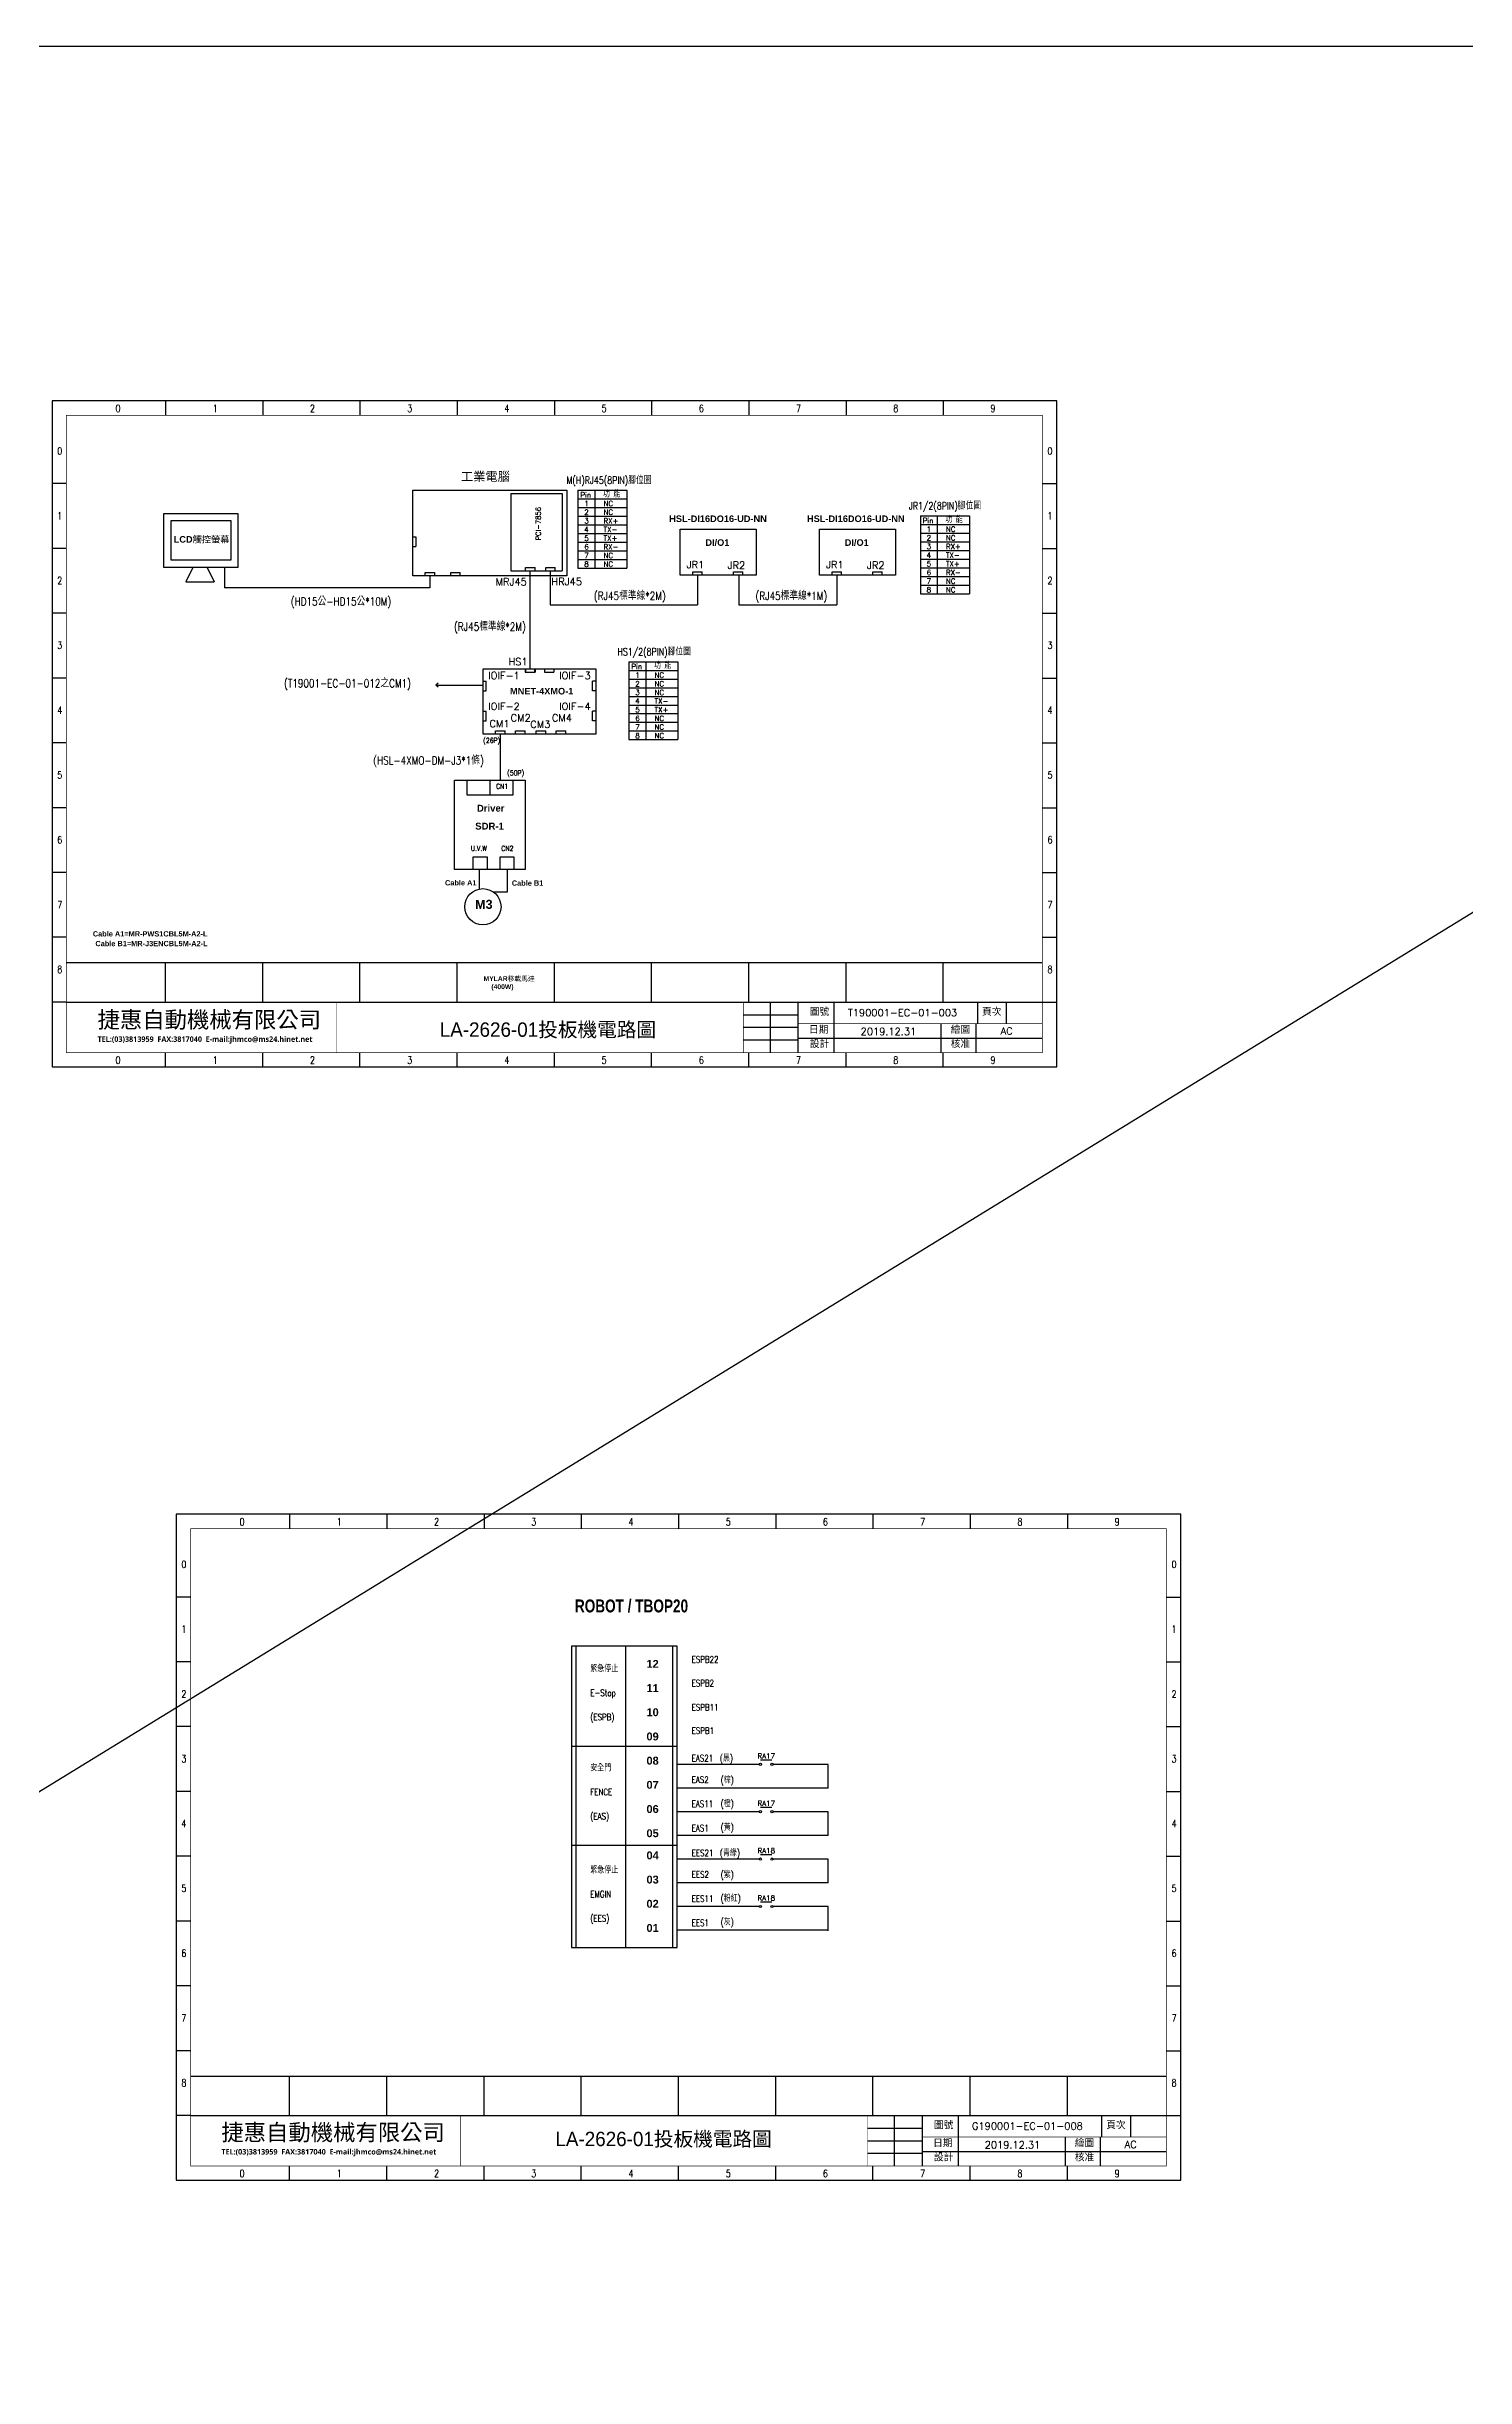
# Model space of a CAD drawing. Header units: millimetres. Extents: x -1721 to 4288, y -273 to 2028.
# Drawn here: x 3500 to 3894, y 499 to 1146 of the extents above; entities that cross this region are included whole.
import ezdxf
from ezdxf.enums import TextEntityAlignment as Align

# ---------------------------------------------------------------- set-up
doc = ezdxf.new("R2010")
doc.units = ezdxf.units.MM
doc.header["$LTSCALE"] = 5
doc.header["$MEASUREMENT"] = 0
doc.layers.get('0').update_dxf_attribs({"linetype": 'CONTINUOUS'})
for name, color, linetype in [('AIR', 7, 'CONTINUOUS'), ('圖框', 7, 'CONTINUOUS'), ('文字', 4, 'CONTINUOUS')]:
    doc.layers.add(name, color=color, linetype=linetype)
doc.styles.add('chinese', font='simplex.shx', dxfattribs={"height": 2, "bigfont": 'chineset.shx'})
doc.styles.add('DAYUM', font='complex', dxfattribs={"bigfont": 'dayum'})
doc.styles.add('DAYUS', font='romanc.shx', dxfattribs={"height": 25, "bigfont": 'dayus.shx'})
doc.styles.add('ROMANS', font='romans', dxfattribs={"height": 2})
doc.styles.add('sim', font='simplex.shx', dxfattribs={"width": 0.8, "bigfont": 'chineset.shx'})
doc.styles.get("Standard").update_dxf_attribs({"font": 'arialbd.ttf', "height": 15})
doc.styles.add('新細明體', font='', dxfattribs={"height": 2})
doc.styles.add('線號', font='simplex.shx', dxfattribs={"height": 1.5, "bigfont": 'chineset.shx'})
doc.styles.get('新細明體').set_extended_font_data('新細明體')

msp = doc.modelspace()

# ---------------------------------------------------------------- linework, layer by layer
for p, q in [((4288.333, 1146.033), (2177.993, -148.663)), ((3647.865, 1022.826), (3661.473, 1022.826)), ((3647.865, 1022.826), (3647.865, 1001.208)), ((3652.535, 1022.826), (3652.535, 1001.208)), ((3661.473, 1022.826), (3661.473, 1001.208)), ((3629.271, 1021.895), (3643.451, 1021.895)), ((3629.271, 1021.895), (3629.271, 1000.441)), ((3643.451, 1021.895), (3643.451, 1000.441)), ((3647.865, 1020.424), (3661.473, 1020.424)), ((3647.865, 1018.022), (3661.473, 1018.022)), ((3601.982, 1009.87), (3602.884, 1009.87)), ((3602.884, 1009.87), (3602.884, 1007.218)), ((3647.865, 1015.62), (3661.473, 1015.62)), ((3647.865, 1013.218), (3661.473, 1013.218)), ((3647.865, 1010.816), (3661.473, 1010.816)), ((3676.297, 1012.002), (3697.379, 1012.002)), ((3697.379, 1012.002), (3697.379, 999.255)), ((3714.994, 1012.002), (3736.076, 1012.002)), ((3736.076, 1012.002), (3736.076, 999.255)), ((3742.953, 1015.703), (3756.561, 1015.703)), ((3742.953, 1015.703), (3742.953, 994.085)), ((3742.953, 1013.301), (3756.561, 1013.301)), ((3742.953, 1010.899), (3756.561, 1010.899)), ((3747.624, 1015.703), (3747.624, 994.085)), ((3756.561, 1015.703), (3756.561, 994.085)), ((3601.982, 1007.218), (3602.884, 1007.218)), ((3647.865, 1008.414), (3661.473, 1008.414)), ((3647.865, 1006.012), (3661.473, 1006.012)), ((3647.865, 1003.61), (3661.473, 1003.61)), ((3742.953, 1008.497), (3756.561, 1008.497)), ((3742.953, 1006.095), (3756.561, 1006.095)), ((3742.953, 1003.693), (3756.561, 1003.693)), ((3540.907, 1001.373), (3538.983, 997.359)), ((3538.983, 997.359), (3546.806, 997.359)), ((3544.882, 1001.373), (3546.806, 997.359)), ((3549.694, 1001.373), (3549.694, 995.706)), ((3605.432, 999.093), (3605.432, 999.995)), ((3605.432, 999.995), (3608.084, 999.995)), ((3608.084, 999.093), (3608.084, 999.995)), ((3612.523, 999.093), (3612.523, 999.995)), ((3612.523, 999.995), (3615.175, 999.995)), ((3615.175, 999.093), (3615.175, 999.995)), ((3629.271, 1000.441), (3643.451, 1000.441)), ((3633.293, 1000.452), (3633.293, 1001.353)), ((3633.293, 1001.353), (3635.946, 1001.353)), ((3635.946, 1000.452), (3635.946, 1001.353)), ((3638.931, 1000.452), (3638.931, 1001.353)), ((3638.931, 1001.353), (3641.583, 1001.353)), ((3641.583, 1000.452), (3641.583, 1001.353)), ((3647.865, 1001.208), (3661.473, 1001.208)), ((3679.747, 999.255), (3679.747, 1000.157)), ((3679.747, 1000.157), (3682.399, 1000.157)), ((3682.399, 999.255), (3682.399, 1000.157)), ((3691.046, 999.255), (3691.046, 1000.157)), ((3691.046, 1000.157), (3693.698, 1000.157)), ((3693.698, 999.255), (3693.698, 1000.157)), ((3718.444, 999.255), (3718.444, 1000.157)), ((3718.444, 1000.157), (3721.096, 1000.157)), ((3721.096, 999.255), (3721.096, 1000.157)), ((3729.743, 999.255), (3729.743, 1000.157)), ((3729.743, 1000.157), (3732.395, 1000.157)), ((3732.395, 999.255), (3732.395, 1000.157)), ((3742.953, 1001.291), (3756.561, 1001.291)), ((3742.953, 998.889), (3756.561, 998.889)), ((3640.162, 991.001), (3681.073, 991.001)), ((3692.583, 991.001), (3719.77, 991.001)), ((3742.953, 996.487), (3756.561, 996.487)), ((3742.953, 994.085), (3756.561, 994.085)), ((3621.51, 973.18), (3652.809, 973.18)), ((3633.184, 973.166), (3633.184, 972.265)), ((3633.184, 972.265), (3635.837, 972.265)), ((3633.302, 973.166), (3633.302, 972.265)), ((3633.302, 972.265), (3635.955, 972.265)), ((3635.837, 973.166), (3635.837, 972.265)), ((3635.955, 973.166), (3635.955, 972.265)), ((3638.534, 973.166), (3638.534, 972.265)), ((3638.534, 972.265), (3641.187, 972.265)), ((3641.187, 973.166), (3641.187, 972.265)), ((3652.809, 973.18), (3652.809, 955.065)), ((3662.022, 975.178), (3675.63, 975.178)), ((3662.022, 975.178), (3662.022, 953.56)), ((3662.022, 972.776), (3675.63, 972.776)), ((3666.693, 975.178), (3666.693, 953.56)), ((3675.63, 975.178), (3675.63, 953.56)), ((3621.499, 969.797), (3622.4, 969.797)), ((3621.499, 967.145), (3622.4, 967.145)), ((3622.4, 967.145), (3622.4, 969.797)), ((3651.878, 967.145), (3651.878, 969.797)), ((3652.779, 969.797), (3651.878, 969.797)), ((3652.779, 967.145), (3651.878, 967.145)), ((3662.022, 970.374), (3675.63, 970.374)), ((3662.022, 967.972), (3675.63, 967.972)), ((3662.022, 965.57), (3675.63, 965.57)), ((3621.499, 961.43), (3622.4, 961.43)), ((3621.499, 958.777), (3622.4, 958.777)), ((3622.4, 958.777), (3622.4, 961.43)), ((3651.878, 958.777), (3651.878, 961.43)), ((3652.779, 961.43), (3651.878, 961.43)), ((3652.779, 958.777), (3651.878, 958.777)), ((3662.022, 963.168), (3675.63, 963.168)), ((3662.022, 960.766), (3675.63, 960.766)), ((3662.022, 958.364), (3675.63, 958.364)), ((3624.96, 955.065), (3624.96, 955.966)), ((3624.96, 955.966), (3627.612, 955.966)), ((3627.612, 955.065), (3627.612, 955.966)), ((3630.551, 955.065), (3630.551, 955.966)), ((3630.551, 955.966), (3633.203, 955.966)), ((3633.203, 955.065), (3633.203, 955.966)), ((3636.259, 955.065), (3636.259, 955.966)), ((3636.259, 955.966), (3638.911, 955.966)), ((3638.911, 955.065), (3638.911, 955.966)), ((3641.849, 955.065), (3641.849, 955.966)), ((3641.849, 955.966), (3644.502, 955.966)), ((3644.502, 955.065), (3644.502, 955.966)), ((3662.022, 955.962), (3675.63, 955.962)), ((3662.022, 953.56), (3675.63, 953.56)), ((3675.437, 701.77), (3646.077, 701.77)), ((3646.077, 701.77), (3646.077, 618.113)), ((3647.277, 701.77), (3647.277, 618.113)), ((3661.069, 701.77), (3661.069, 618.113)), ((3674.237, 618.113), (3674.237, 701.77)), ((3675.437, 618.113), (3675.437, 701.77)), ((3646.077, 674.03), (3675.437, 674.03)), ((3698.228, 668.918), (3675.528, 668.918)), ((3698.548, 670.243), (3701.749, 670.243)), ((3717.32, 668.918), (3702.069, 668.918)), ((3717.32, 662.341), (3717.32, 668.918)), ((3717.32, 662.341), (3717.32, 668.918)), ((3717.32, 662.341), (3675.528, 662.341)), ((3698.228, 655.764), (3675.53, 655.764)), ((3698.548, 657.089), (3701.749, 657.089)), ((3717.32, 655.764), (3702.069, 655.764)), ((3717.32, 650.066), (3717.32, 655.764)), ((3717.32, 649.187), (3717.32, 655.764)), ((3717.32, 649.187), (3675.532, 649.187)), ((3717.32, 649.187), (3717.32, 650.066)), ((3646.077, 646.471), (3675.437, 646.471)), ((3698.228, 642.61), (3675.532, 642.61)), ((3698.548, 643.935), (3701.749, 643.935)), ((3717.32, 642.61), (3702.069, 642.61)), ((3717.32, 636.033), (3717.32, 642.61)), ((3717.32, 636.033), (3675.532, 636.033)), ((3698.228, 629.456), (3675.533, 629.456)), ((3698.548, 630.781), (3701.749, 630.781)), ((3717.32, 629.456), (3702.069, 629.456)), ((3717.32, 622.673), (3717.32, 629.456)), ((3717.32, 622.879), (3675.535, 622.879)), ((3646.077, 618.113), (3675.437, 618.113))]:
    msp.add_line(p, q)
msp.add_lwpolyline([(4288.333, 1146.033), (2177.993, 1146.033), (2177.993, -148.663), (4288.333, -148.663)], close=True)
for centre in [(3698.548, 668.926), (3701.749, 668.926), (3698.548, 655.772), (3701.749, 655.772), (3698.548, 642.619), (3701.749, 642.619), (3698.548, 629.465), (3701.749, 629.465)]:
    msp.add_circle(centre, 0.32)
at = {"layer": 'AIR'}
for p, q in [((3606.758, 999.093), (3606.758, 995.706)), ((3634.524, 1000.441), (3634.524, 973.18)), ((3640.162, 1000.441), (3640.162, 991.001)), ((3681.073, 999.255), (3681.073, 991.001)), ((3692.583, 999.255), (3692.583, 991.001)), ((3719.77, 999.255), (3719.77, 991.001)), ((3606.758, 995.706), (3549.694, 995.706)), ((3621.422, 968.635), (3608.424, 968.635)), ((3608.431, 968.736), (3609.069, 969.335)), ((3608.431, 968.736), (3609.069, 968.196)), ((3626.286, 955.065), (3626.286, 942.269)), ((3617.011, 942.269), (3617.011, 938.259)), ((3623.393, 942.269), (3623.393, 938.259)), ((3629.859, 938.259), (3629.859, 942.269)), ((3617.011, 938.259), (3629.859, 938.259)), ((3618.808, 921.033), (3622.655, 921.033)), ((3618.808, 917.501), (3618.808, 921.033)), ((3622.655, 921.033), (3622.655, 917.501)), ((3626.219, 921.033), (3630.066, 921.033)), ((3626.219, 917.501), (3626.219, 921.033)), ((3630.066, 921.033), (3630.066, 917.501)), ((3620.431, 917.528), (3620.429, 912.05)), ((3628.247, 917.528), (3628.247, 911.229)), ((3628.247, 911.229), (3624.394, 911.233))]:
    msp.add_line(p, q, dxfattribs=at)
for points in [[(3601.982, 1022.87), (3644.8, 1022.87), (3644.8, 999.093), (3601.982, 999.093)], [(3532.882, 1016.37), (3553.42, 1016.37), (3553.42, 1001.373), (3532.882, 1001.373)], [(3613.574, 942.269), (3633.212, 942.269), (3633.212, 917.501), (3613.574, 917.501)]]:
    msp.add_lwpolyline(points, close=True, dxfattribs=at)
for points in [[(3532.882, 1016.37), (3551.42, 1016.37)], [(3534.882, 1016.37), (3553.42, 1016.37)], [(3534.882, 1014.37), (3551.42, 1014.37), (3551.42, 1003.373)], [(3534.882, 1003.373), (3534.882, 1014.37)], [(3551.42, 1003.373), (3534.882, 1003.373), (3534.882, 1014.37)], [(3551.42, 1014.37), (3551.42, 1003.373)], [(3697.379, 999.255), (3676.297, 999.255), (3676.297, 1012.002)], [(3736.076, 999.255), (3714.994, 999.255), (3714.994, 1012.002)], [(3652.809, 955.065), (3621.51, 955.065), (3621.51, 973.18)]]:
    msp.add_lwpolyline(points, dxfattribs=at)
msp.add_circle((3621.484, 907.144), 5.018, dxfattribs=at)
at = {"layer": '圖框'}
for p, q in [((3501.817, 1047.65), (3501.817, 862.65)), ((3780.817, 1047.65), (3501.817, 1047.65)), ((3533.317, 1047.65), (3533.317, 1043.65)), ((3560.317, 1047.65), (3560.317, 1043.65)), ((3587.317, 1047.65), (3587.317, 1043.65)), ((3614.317, 1047.65), (3614.317, 1043.65)), ((3641.317, 1047.65), (3641.317, 1043.65)), ((3668.317, 1047.65), (3668.317, 1043.65)), ((3695.317, 1047.65), (3695.317, 1043.65)), ((3722.317, 1047.65), (3722.317, 1043.65)), ((3749.317, 1047.65), (3749.317, 1043.65)), ((3780.817, 862.65), (3780.817, 1047.65)), ((3505.817, 1024.65), (3501.817, 1024.65)), ((3776.817, 1024.65), (3780.817, 1024.65)), ((3505.817, 1006.65), (3501.817, 1006.65)), ((3776.817, 1006.65), (3780.817, 1006.65)), ((3505.817, 988.65), (3501.817, 988.65)), ((3776.817, 988.65), (3780.817, 988.65)), ((3505.817, 970.65), (3501.817, 970.65)), ((3776.817, 970.65), (3780.817, 970.65)), ((3505.817, 952.65), (3501.817, 952.65)), ((3776.817, 952.65), (3780.817, 952.65)), ((3505.817, 934.65), (3501.817, 934.65)), ((3776.817, 934.65), (3780.817, 934.65)), ((3505.817, 916.65), (3501.817, 916.65)), ((3776.817, 916.65), (3780.817, 916.65)), ((3505.817, 898.65), (3501.817, 898.65)), ((3776.817, 898.65), (3780.817, 898.65)), ((3505.817, 891.612), (3776.817, 891.612)), ((3533.317, 880.612), (3533.317, 891.612)), ((3560.317, 880.612), (3560.317, 891.612)), ((3587.317, 880.65), (3587.317, 891.65)), ((3614.317, 880.612), (3614.317, 891.612)), ((3641.317, 880.612), (3641.317, 891.612)), ((3668.317, 880.612), (3668.317, 891.612)), ((3695.317, 880.612), (3695.317, 891.612)), ((3722.317, 880.612), (3722.317, 891.612)), ((3749.317, 880.612), (3749.317, 891.612)), ((3505.817, 880.65), (3501.817, 880.65)), ((3505.817, 880.65), (3776.817, 880.65)), ((3701.262, 880.65), (3701.262, 866.65)), ((3708.956, 880.65), (3708.956, 866.65)), ((3718.974, 880.65), (3718.974, 866.65)), ((3758.817, 880.65), (3758.817, 874.654)), ((3766.817, 880.65), (3766.817, 874.654)), ((3776.817, 880.65), (3780.817, 880.65)), ((3693.817, 877.15), (3708.956, 877.15)), ((3693.817, 873.65), (3708.956, 873.65)), ((3693.817, 870.15), (3708.956, 870.15)), ((3708.956, 870.654), (3776.817, 870.654)), ((3501.817, 862.65), (3780.817, 862.65)), ((3533.317, 862.65), (3533.317, 866.65)), ((3560.317, 862.65), (3560.317, 866.65)), ((3587.317, 862.65), (3587.317, 866.65)), ((3614.317, 862.65), (3614.317, 866.65)), ((3641.317, 862.65), (3641.317, 866.65)), ((3668.317, 862.65), (3668.317, 866.65)), ((3695.317, 862.65), (3695.317, 866.65)), ((3722.317, 862.65), (3722.317, 866.65)), ((3749.317, 862.65), (3749.317, 866.65)), ((3536.284, 738.417), (3536.284, 553.417)), ((3815.284, 738.417), (3536.284, 738.417)), ((3567.784, 738.417), (3567.784, 734.417)), ((3594.784, 738.417), (3594.784, 734.417)), ((3621.784, 738.417), (3621.784, 734.417)), ((3648.784, 738.417), (3648.784, 734.417)), ((3675.784, 738.417), (3675.784, 734.417)), ((3702.784, 738.417), (3702.784, 734.417)), ((3729.784, 738.417), (3729.784, 734.417)), ((3756.784, 738.417), (3756.784, 734.417)), ((3783.784, 738.417), (3783.784, 734.417)), ((3815.284, 553.417), (3815.284, 738.417)), ((3540.284, 715.417), (3536.284, 715.417)), ((3811.284, 715.417), (3815.284, 715.417)), ((3540.284, 697.417), (3536.284, 697.417)), ((3811.284, 697.417), (3815.284, 697.417)), ((3540.284, 679.417), (3536.284, 679.417)), ((3811.284, 679.417), (3815.284, 679.417)), ((3540.284, 661.417), (3536.284, 661.417)), ((3811.284, 661.417), (3815.284, 661.417)), ((3540.284, 643.417), (3536.284, 643.417)), ((3811.284, 643.417), (3815.284, 643.417)), ((3540.284, 625.417), (3536.284, 625.417)), ((3811.284, 625.417), (3815.284, 625.417)), ((3540.284, 607.417), (3536.284, 607.417)), ((3811.284, 607.417), (3815.284, 607.417)), ((3540.284, 589.417), (3536.284, 589.417)), ((3811.284, 589.417), (3815.284, 589.417)), ((3540.284, 582.38), (3811.284, 582.38)), ((3567.784, 571.38), (3567.784, 582.38)), ((3594.784, 571.38), (3594.784, 582.38)), ((3621.784, 571.417), (3621.784, 582.417)), ((3648.784, 571.38), (3648.784, 582.38)), ((3675.784, 571.38), (3675.784, 582.38)), ((3702.784, 571.38), (3702.784, 582.38)), ((3729.784, 571.38), (3729.784, 582.38)), ((3756.784, 571.38), (3756.784, 582.38)), ((3783.784, 571.38), (3783.784, 582.38)), ((3540.284, 571.417), (3536.284, 571.417)), ((3540.284, 571.417), (3811.284, 571.417)), ((3735.728, 571.417), (3735.728, 557.417)), ((3743.423, 571.417), (3743.423, 557.417)), ((3753.441, 571.417), (3753.441, 557.417)), ((3793.284, 571.417), (3793.284, 565.422)), ((3801.284, 571.417), (3801.284, 565.422)), ((3811.284, 571.417), (3815.284, 571.417)), ((3728.284, 567.917), (3743.423, 567.917)), ((3728.284, 564.417), (3743.423, 564.417)), ((3567.784, 553.417), (3567.784, 557.417)), ((3594.784, 553.417), (3594.784, 557.417)), ((3621.784, 553.417), (3621.784, 557.417)), ((3648.784, 553.417), (3648.784, 557.417)), ((3675.784, 553.417), (3675.784, 557.417)), ((3702.784, 553.417), (3702.784, 557.417)), ((3728.284, 560.917), (3743.423, 560.917)), ((3729.784, 553.417), (3729.784, 557.417)), ((3743.423, 561.422), (3811.284, 561.422)), ((3756.784, 553.417), (3756.784, 557.417)), ((3783.784, 553.417), (3783.784, 557.417)), ((3536.284, 553.417), (3815.284, 553.417))]:
    msp.add_line(p, q, dxfattribs=at)
at = {"layer": '圖框', "const_width": 0.2}
for points in [[(3505.817, 866.65), (3776.817, 866.65), (3776.817, 1043.65), (3505.817, 1043.65)], [(3505.817, 1043.65), (3776.817, 1043.65), (3776.817, 866.65), (3505.817, 866.65)], [(3540.284, 557.417), (3811.284, 557.417), (3811.284, 734.417), (3540.284, 734.417)], [(3540.284, 734.417), (3811.284, 734.417), (3811.284, 557.417), (3540.284, 557.417)]]:
    msp.add_lwpolyline(points, close=True, dxfattribs=at)
at = {"layer": '圖框'}
for points, const_width in [([(3505.817, 880.65), (3776.817, 880.65)], 0.2), ([(3580.817, 880.65), (3580.817, 866.65)], 0.15), ([(3693.817, 880.65), (3693.817, 866.65)], 0.15), ([(3708.956, 874.654), (3776.817, 874.654)], 0.15), ([(3540.284, 571.417), (3811.284, 571.417)], 0.2), ([(3615.284, 571.417), (3615.284, 557.417)], 0.15), ([(3728.284, 571.417), (3728.284, 557.417)], 0.15), ([(3743.423, 565.422), (3811.284, 565.422)], 0.15)]:
    msp.add_lwpolyline(points, dxfattribs=dict(at, const_width=const_width))
for points in [[(3748.668, 874.654), (3748.668, 866.65)], [(3758.4, 874.654), (3758.4, 866.65)], [(3783.134, 565.422), (3783.134, 557.417)], [(3792.867, 565.422), (3792.867, 557.417)]]:
    msp.add_lwpolyline(points, dxfattribs=at)

# ---------------------------------------------------------------- texts
at = {"style": 'DAYUS'}
msp.add_text('PCI-7856', height=1.3931, rotation=90, dxfattribs=at).set_placement((3637.535, 1008.858))
at = {"width": 0.75}
msp.add_text('ROBOT / TBOP20', height=3.6, dxfattribs=at).set_placement((3647.022, 711.15))
at = {"style": 'sim', "width": 0.8}
for s, p in [('緊急停止', (3651.277, 694.63)), ('ESPB22', (3679.439, 697.184)), ('E-Stop', (3651.277, 687.91)), ('ESPB2', (3679.439, 690.607)), ('(ESPB)', (3651.277, 681.19)), ('ESPB11', (3679.439, 683.887)), ('ESPB1', (3679.439, 677.407)), ('安全門', (3651.277, 667.071)), ('EAS21', (3679.439, 669.752)), ('(黑)', (3687.269, 669.752)), ('FENCE', (3651.277, 660.351)), ('EAS2', (3679.439, 663.785)), ('(棕)', (3687.474, 663.716)), ('(EAS)', (3651.277, 653.631)), ('EAS11', (3679.439, 657.065)), ('(橙)', (3687.476, 657.139)), ('EAS1', (3679.439, 650.345)), ('(黃)', (3687.478, 650.562)), ('EES21', (3679.442, 643.444)), ('(青綠)', (3687.273, 643.444)), ('緊急停止', (3651.277, 638.713)), ('EES2', (3679.442, 637.477)), ('(紫)', (3687.478, 637.408)), ('EMGIN', (3651.277, 631.993)), ('EES11', (3679.442, 630.757)), ('(粉紅)', (3687.479, 630.831)), ('(EES)', (3651.277, 625.273)), ('EES1', (3679.442, 624.037)), ('(灰)', (3687.481, 624.254))]:
    msp.add_text(s, height=1.8, dxfattribs=at).set_placement(p)
for s, p in [('12', (3666.9, 695.762)), ('11', (3666.9, 689.042)), ('10', (3666.9, 682.322)), ('09', (3666.9, 675.602)), ('08', (3666.9, 668.882)), ('07', (3666.9, 662.162)), ('06', (3666.9, 655.442)), ('05', (3666.9, 648.722)), ('04', (3666.904, 642.575)), ('03', (3666.904, 635.855)), ('02', (3666.904, 629.135)), ('01', (3666.904, 622.415))]:
    msp.add_text(s, height=2.184).set_placement(p)
at = {"style": 'DAYUM'}
for s, p in [('RA17', (3700.162, 671.282)), ('RA17', (3700.162, 658.128)), ('RA18', (3700.162, 644.974)), ('RA18', (3700.162, 631.82))]:
    msp.add_text(s, height=1.44, dxfattribs=at).set_placement(p, align=Align.MIDDLE)
at = {"attachment_point": 1, "style": '線號'}
for s, insert, char_height, width in [('{\\fMicrosoft JhengHei|b1|i0|c136|p34;\\H1.75x;\\C4;捷惠自動機械有限公司}', (3514.454, 878.048), 2.6, 60.81748), ('{\\fMicrosoft JhengHei|b1|i0|c136|p34;\\H1.5x;\\C4;TEL:(03)3813959  FAX:3817040  E-mail:jhmco@ms24.hinet.net}', (3514.454, 871.12), 1, 73.55296), ('{\\fMicrosoft JhengHei|b1|i0|c136|p34;\\H1.75x;\\C4;捷惠自動機械有限公司}', (3548.838, 569.018), 2.6, 60.81748), ('{\\fMicrosoft JhengHei|b1|i0|c136|p34;\\H1.5x;\\C4;TEL:(03)3813959  FAX:3817040  E-mail:jhmco@ms24.hinet.net}', (3548.838, 562.091), 1, 73.55296)]:
    msp.add_mtext(s, dxfattribs=dict(at, insert=insert, char_height=char_height, width=width))
at = {"layer": 'AIR'}
for s, height, p in [('工業電腦', 2.5, (3615.352, 1025.415)), ('LCD觸控螢幕', 1.8283, (3535.598, 1008.265)), ('HSL-DI16DO16-UD-NN', 1.8283, (3673.21, 1013.993)), ('HSL-DI16DO16-UD-NN', 1.8283, (3711.486, 1013.993)), ('DI/O1', 1.8283, (3683.255, 1007.378)), ('DI/O1', 1.8283, (3721.952, 1007.378)), ('MNET-4XMO-1', 1.8283, (3628.999, 966.103)), ('Driver', 1.8996, (3619.798, 933.558)), ('SDR-1', 1.8996, (3619.338, 928.575)), ('Cable A1', 1.4626, (3610.944, 913.059)), ('Cable B1', 1.4626, (3629.504, 912.988)), ('M3', 2.5, (3619.306, 906.56)), ('Cable A1=MR-PWS1CBL5M-A2-L', 1.46264, (3513.138, 898.883)), ('Cable B1=MR-J3ENCBL5M-A2-L', 1.46264, (3513.853, 896.182)), ('MYLAR移載馬達', 1.344, (3621.654, 886.513)), ('(400W)', 1.344, (3623.822, 884.257))]:
    msp.add_text(s, height=height, dxfattribs=at).set_placement(p)
at = {"layer": 'AIR', "style": 'sim', "width": 0.8}
for s, height, p in [('M(H)RJ45(8PIN)腳位圖', 2, (3644.683, 1024.605)), ('功 能', 1.7614, (3654.827, 1020.891)), ('JR1/2(8PIN)腳位圖', 2, (3739.771, 1017.482)), ('功 能', 1.7614, (3749.915, 1013.768)), ('(HD15公-HD15公*10M)', 2.24338, (3568.11, 990.805)), ('(RJ45標準線*2M)', 2.24338, (3652.297, 992.351)), ('(RJ45標準線*1M)', 2.24338, (3697.155, 992.351)), ('(RJ45標準線*2M)', 2.24338, (3613.438, 983.816)), ('HS1/2(8PIN)腳位圖', 2, (3658.84, 976.957)), ('功 能', 1.7614, (3668.984, 973.243)), ('(T19001-EC-01-012之CM1)', 2.24338, (3566.231, 968.075)), ('(26P)', 1.4, (3621.551, 952.628)), ('(HSL-4XMO-DM-J3*1條)', 2.24338, (3591.009, 946.65)), ('(50P)', 1.4, (3628.207, 943.608)), ('CN1', 1.4, (3625.136, 939.898)), ('U.V.W', 1.4, (3618.104, 922.64)), ('CN2', 1.4, (3626.591, 922.64))]:
    msp.add_text(s, height=height, dxfattribs=at).set_placement(p)
at = {"layer": 'AIR', "style": 'ROMANS'}
for s, height, p in [('Pin ', 1.4412, (3648.539, 1020.802)), ('2', 1.441, (3649.622, 1015.998)), ('1', 1.441, (3649.622, 1018.4)), ('NC', 1.4412, (3654.969, 1018.4)), ('NC', 1.4412, (3654.969, 1015.998)), ('3', 1.441, (3649.622, 1013.596)), ('4', 1.441, (3649.622, 1011.194)), ('5', 1.441, (3649.622, 1008.792)), ('TX-', 1.4412, (3654.969, 1011.194)), ('TX+', 1.4412, (3654.969, 1008.792)), ('RX+', 1.4412, (3654.969, 1013.596)), ('Pin ', 1.4412, (3743.627, 1013.678)), ('2', 1.441, (3744.71, 1008.874)), ('1', 1.441, (3744.71, 1011.276)), ('NC', 1.4412, (3750.057, 1011.276)), ('NC', 1.4412, (3750.057, 1008.874)), ('7', 1.441, (3649.622, 1003.988)), ('6', 1.441, (3649.622, 1006.39)), ('RX-', 1.4412, (3654.969, 1006.39)), ('NC', 1.4412, (3654.969, 1003.988)), ('3', 1.441, (3744.71, 1006.473)), ('4', 1.441, (3744.71, 1004.071)), ('TX-', 1.4412, (3750.057, 1004.071)), ('RX+', 1.4412, (3750.057, 1006.473)), ('MRJ45', 2, (3625.018, 996.398)), ('HRJ45', 2, (3640.491, 996.463)), ('8', 1.441, (3649.622, 1001.586)), ('NC', 1.4412, (3654.969, 1001.586)), ('JR1', 2, (3678.072, 1001.161)), ('JR2', 2, (3689.432, 1000.991)), ('JR1', 2, (3716.769, 1001.161)), ('JR2', 2, (3728.129, 1000.991)), ('5', 1.441, (3744.71, 1001.669)), ('7', 1.441, (3744.71, 996.865)), ('6', 1.441, (3744.71, 999.267)), ('TX+', 1.4412, (3750.057, 1001.669)), ('RX-', 1.4412, (3750.057, 999.267)), ('NC', 1.4412, (3750.057, 996.865)), ('8', 1.441, (3744.71, 994.463)), ('NC', 1.4412, (3750.057, 994.463)), ('IOIF-1', 2, (3622.964, 970.347)), ('HS1', 2, (3628.567, 974.227)), ('IOIF-3', 2, (3642.649, 970.347)), ('Pin ', 1.4412, (3662.696, 973.153)), ('1', 1.441, (3663.779, 970.751)), ('NC', 1.4412, (3669.126, 970.751)), ('2', 1.441, (3663.779, 968.349)), ('3', 1.441, (3663.779, 965.947)), ('4', 1.441, (3663.779, 963.546)), ('TX-', 1.4412, (3669.126, 963.546)), ('NC', 1.4412, (3669.126, 968.349)), ('NC', 1.4412, (3669.126, 965.947)), ('IOIF-2', 2, (3622.964, 961.811)), ('CM1', 2, (3623.285, 956.971)), ('CM2', 2, (3629.173, 958.59)), ('CM3', 2, (3634.645, 956.801)), ('CM4', 2, (3640.621, 958.59)), ('IOIF-4', 2, (3642.649, 961.811)), ('5', 1.441, (3663.779, 961.144)), ('6', 1.441, (3663.779, 958.742)), ('TX+', 1.4412, (3669.126, 961.144)), ('NC', 1.4412, (3669.126, 958.742)), ('7', 1.441, (3663.779, 956.34)), ('8', 1.441, (3663.779, 953.938)), ('NC', 1.4412, (3669.126, 956.34)), ('NC', 1.4412, (3669.126, 953.938))]:
    msp.add_text(s, height=height, dxfattribs=at).set_placement(p)
at = {"layer": '圖框', "style": 'sim', "width": 0.8}
for s, p in [('0', (3519.454, 1044.546)), ('1', (3546.454, 1044.546)), ('2', (3573.454, 1044.546)), ('3', (3600.454, 1044.546)), ('4', (3627.454, 1044.546)), ('5', (3654.454, 1044.546)), ('6', (3681.454, 1044.546)), ('7', (3708.454, 1044.546)), ('8', (3735.454, 1044.546)), ('9', (3762.454, 1044.546)), ('0', (3503.267, 1032.735)), ('0', (3778.267, 1032.735)), ('1', (3503.267, 1014.735)), ('1', (3778.267, 1014.735)), ('2', (3503.267, 996.735)), ('2', (3778.267, 996.735)), ('3', (3503.267, 978.735)), ('3', (3778.267, 978.735)), ('4', (3503.267, 960.735)), ('4', (3778.267, 960.735)), ('5', (3503.267, 942.735)), ('5', (3778.267, 942.735)), ('6', (3503.267, 924.735)), ('6', (3778.267, 924.735)), ('7', (3503.267, 906.735)), ('7', (3778.267, 906.735)), ('8', (3503.267, 888.735)), ('8', (3778.267, 888.735)), ('0', (3519.454, 863.546)), ('1', (3546.454, 863.546)), ('2', (3573.454, 863.546)), ('3', (3600.454, 863.546)), ('4', (3627.454, 863.546)), ('5', (3654.454, 863.546)), ('6', (3681.454, 863.546)), ('7', (3708.454, 863.546)), ('8', (3735.454, 863.546)), ('9', (3762.454, 863.546)), ('0', (3553.92, 735.314)), ('1', (3580.92, 735.314)), ('2', (3607.92, 735.314)), ('3', (3634.92, 735.314)), ('4', (3661.92, 735.314)), ('5', (3688.92, 735.314)), ('6', (3715.92, 735.314)), ('7', (3742.92, 735.314)), ('8', (3769.92, 735.314)), ('9', (3796.92, 735.314)), ('0', (3537.734, 723.503)), ('0', (3812.734, 723.503)), ('1', (3537.734, 705.503)), ('1', (3812.734, 705.503)), ('2', (3537.734, 687.503)), ('2', (3812.734, 687.503)), ('3', (3537.734, 669.503)), ('3', (3812.734, 669.503)), ('4', (3537.734, 651.503)), ('4', (3812.734, 651.503)), ('5', (3537.734, 633.503)), ('5', (3812.734, 633.503)), ('6', (3537.734, 615.503)), ('6', (3812.734, 615.503)), ('7', (3537.734, 597.503)), ('7', (3812.734, 597.503)), ('8', (3537.734, 579.503)), ('8', (3812.734, 579.503)), ('0', (3553.92, 554.314)), ('1', (3580.92, 554.314)), ('2', (3607.92, 554.314)), ('3', (3634.92, 554.314)), ('4', (3661.92, 554.314)), ('5', (3688.92, 554.314)), ('6', (3715.92, 554.314)), ('7', (3742.92, 554.314)), ('8', (3769.92, 554.314)), ('9', (3796.92, 554.314))]:
    msp.add_text(s, height=2, dxfattribs=at).set_placement(p)
at = {"layer": '圖框', "style": 'chinese'}
for s, p in [('日期', (3712.028, 871.902)), ('圖號', (3712.262, 876.891)), ('繪圖', (3751.383, 871.902)), ('頁次^J', (3760.088, 876.891)), ('設計', (3712.262, 867.938)), ('核准', (3751.383, 867.938)), ('圖號', (3746.729, 567.659)), ('頁次^J', (3794.555, 567.659)), ('日期', (3746.494, 562.67)), ('繪圖', (3785.85, 562.67)), ('設計', (3746.729, 558.706)), ('核准', (3785.85, 558.706))]:
    msp.add_text(s, height=2, dxfattribs=at).set_placement(p)
at = {"layer": '文字'}
for s, height, style, p in [('LA-2626-01投板機電路圖', 4, '新細明體', (3609.482, 871.023)), ('T190001-EC-01-003', 2, 'chinese', (3722.833, 876.715)), ('2019.12.31', 2, 'chinese', (3726.366, 871.494)), ('AC', 2, 'chinese', (3765.238, 871.617)), ('LA-2626-01投板機電路圖', 4, '新細明體', (3641.605, 562.91)), ('G190001-EC-01-008', 2, 'chinese', (3757.3, 567.483)), ('2019.12.31', 2, 'chinese', (3760.833, 562.262)), ('AC', 2, 'chinese', (3799.705, 562.384))]:
    msp.add_text(s, height=height, dxfattribs=dict(at, style=style)).set_placement(p)

doc.saveas('drawing.dxf')
